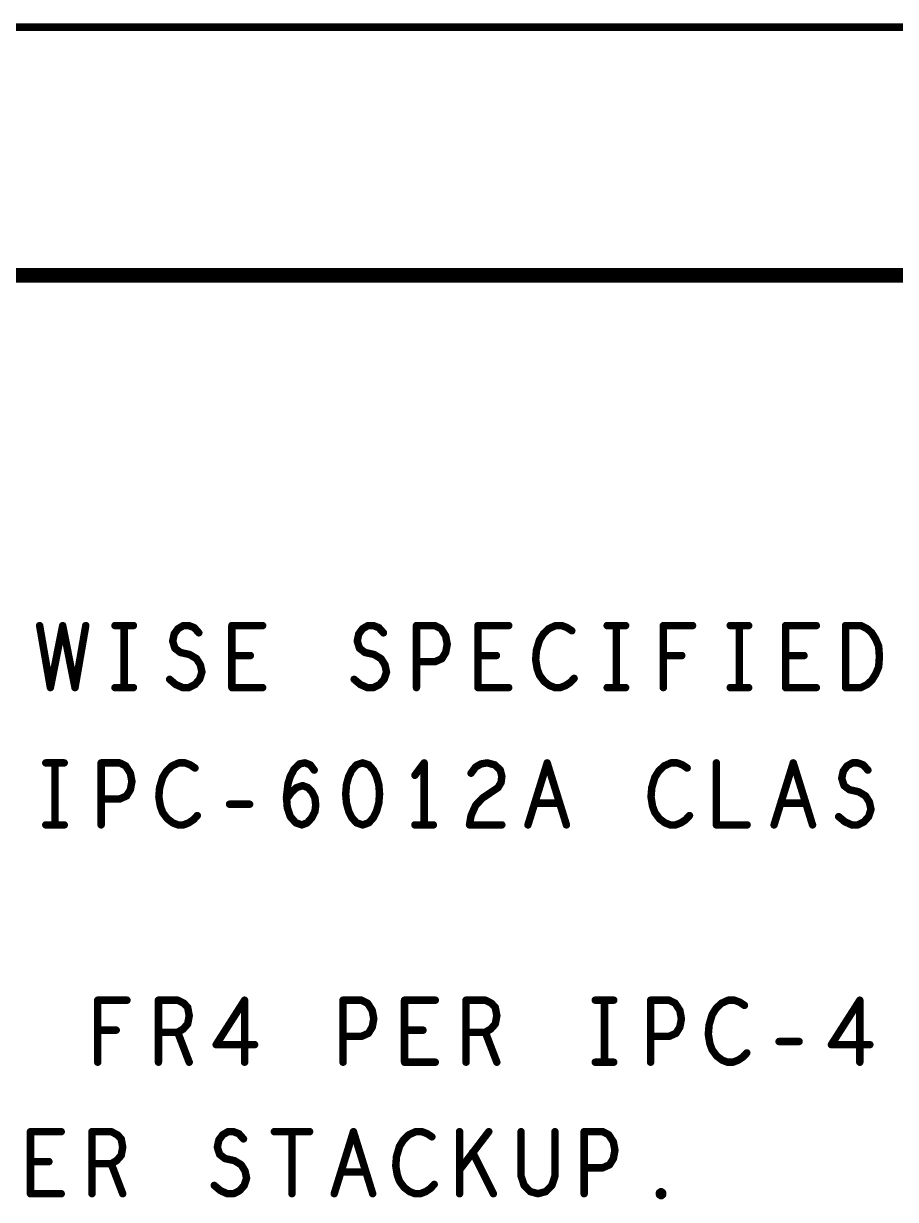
# Model space of a CAD drawing. Extents: x -14.2 to 19.9, y -5.2 to 16.9.
# Drawn here: x -9.821 to -8.064, y 14.49 to 16.86 of the extents above; entities that cross this region are included whole.
import ezdxf

# ---------------------------------------------------------------- set-up
doc = ezdxf.new("R2010")
doc.units = 0
doc.layers.get('0').update_dxf_attribs({"linetype": 'CONTINUOUS'})
doc.layers.add('FAB', color=2, linetype='CONTINUOUS')

# ---------------------------------------------------------------- blocks, each defined once
blk = doc.blocks.new('ROUND_105')
at = {"const_width": 0.0075}
blk.add_lwpolyline([(-0.00375, 0, 1), (0.00375, 0, 1)], format="xyb", close=True, dxfattribs=at)

msp = doc.modelspace()

# ---------------------------------------------------------------- linework, layer by layer
at = {"layer": 'FAB'}
for points, const_width in [([(-14.1499, 16.8528), (19.8501, 16.8528)], 0.015), ([(18.8501, 16.3528), (-13.1499, 16.3528)], 0.03), ([(-9.7886, 15.6468), (-9.7669, 15.5218)], 0.015), ([(-9.7669, 15.5218), (-9.7421, 15.6468)], 0.015), ([(-9.7421, 15.6468), (-9.7173, 15.5218)], 0.015), ([(-9.7173, 15.5218), (-9.6956, 15.6468)], 0.015), ([(-9.6367, 15.6468), (-9.5995, 15.6468)], 0.015), ([(-9.6181, 15.6468), (-9.6181, 15.5218)], 0.015), ([(-9.5173, 15.6301), (-9.5096, 15.6405)], 0.015), ([(-9.5096, 15.6405), (-9.4987, 15.6468)], 0.015), ([(-9.4987, 15.6468), (-9.4879, 15.6468)], 0.015), ([(-9.4879, 15.6468), (-9.477, 15.6426)], 0.015), ([(-9.477, 15.6426), (-9.4677, 15.6322)], 0.015), ([(-9.4011, 15.5218), (-9.4011, 15.6468)], 0.015), ([(-9.4011, 15.6468), (-9.3391, 15.6468)], 0.015), ([(-9.1453, 15.6301), (-9.1376, 15.6405)], 0.015), ([(-9.1376, 15.6405), (-9.1267, 15.6468)], 0.015), ([(-9.1267, 15.6468), (-9.1159, 15.6468)], 0.015), ([(-9.1159, 15.6468), (-9.105, 15.6426)], 0.015), ([(-9.105, 15.6426), (-9.0957, 15.6322)], 0.015), ([(-9.0291, 15.5218), (-9.0291, 15.6468)], 0.015), ([(-9.0291, 15.6468), (-8.9919, 15.6468)], 0.015), ([(-8.9919, 15.6468), (-8.9795, 15.6405)], 0.015), ([(-8.9795, 15.6405), (-8.9702, 15.626)], 0.015), ([(-8.9051, 15.5218), (-8.9051, 15.6468)], 0.015), ([(-8.9051, 15.6468), (-8.8431, 15.6468)], 0.015), ([(-8.7625, 15.6405), (-8.7733, 15.6301)], 0.015), ([(-8.7485, 15.6468), (-8.7625, 15.6405)], 0.015), ([(-8.7361, 15.6468), (-8.7485, 15.6468)], 0.015), ([(-8.7253, 15.6426), (-8.7361, 15.6468)], 0.015), ([(-8.716, 15.6364), (-8.7253, 15.6426)], 0.015), ([(-8.6447, 15.6468), (-8.6075, 15.6468)], 0.015), ([(-8.6261, 15.6468), (-8.6261, 15.5218)], 0.015), ([(-8.5315, 15.5218), (-8.5315, 15.6468)], 0.015), ([(-8.5315, 15.6468), (-8.4726, 15.6468)], 0.015), ([(-8.3967, 15.6468), (-8.3595, 15.6468)], 0.015), ([(-8.3781, 15.6468), (-8.3781, 15.5218)], 0.015), ([(-8.2851, 15.5218), (-8.2851, 15.6468)], 0.015), ([(-8.2851, 15.6468), (-8.2231, 15.6468)], 0.015), ([(-8.1642, 15.5218), (-8.1642, 15.6468)], 0.015), ([(-8.1642, 15.6468), (-8.1332, 15.6468)], 0.015), ([(-8.1332, 15.6468), (-8.1208, 15.6405)], 0.015), ([(-8.1208, 15.6405), (-8.1115, 15.6322)], 0.015), ([(-9.5204, 15.6155), (-9.5173, 15.6301)], 0.015), ([(-9.5158, 15.601), (-9.5204, 15.6155)], 0.015), ([(-9.1484, 15.6155), (-9.1453, 15.6301)], 0.015), ([(-9.1438, 15.601), (-9.1484, 15.6155)], 0.015), ([(-8.9702, 15.626), (-8.9671, 15.6093)], 0.015), ([(-8.7811, 15.6176), (-8.7873, 15.5968)], 0.015), ([(-8.7733, 15.6301), (-8.7811, 15.6176)], 0.015), ([(-8.1115, 15.6322), (-8.1037, 15.6197)], 0.015), ([(-8.1037, 15.6197), (-8.0975, 15.6051)], 0.015), ([(-9.5049, 15.5926), (-9.5158, 15.601)], 0.015), ([(-9.4863, 15.5885), (-9.5049, 15.5926)], 0.015), ([(-9.4724, 15.5801), (-9.4863, 15.5885)], 0.015), ([(-9.1329, 15.5926), (-9.1438, 15.601)], 0.015), ([(-9.1143, 15.5885), (-9.1329, 15.5926)], 0.015), ([(-9.1004, 15.5801), (-9.1143, 15.5885)], 0.015), ([(-8.9702, 15.5926), (-8.9779, 15.5801)], 0.015), ([(-8.9671, 15.6093), (-8.9702, 15.5926)], 0.015), ([(-8.7873, 15.5968), (-8.7888, 15.578)], 0.015), ([(-8.0975, 15.6051), (-8.096, 15.5843)], 0.015), ([(-9.4646, 15.5676), (-9.4724, 15.5801)], 0.015), ([(-9.4615, 15.5531), (-9.4646, 15.5676)], 0.015), ([(-9.3639, 15.5864), (-9.4011, 15.5864)], 0.015), ([(-9.0926, 15.5676), (-9.1004, 15.5801)], 0.015), ([(-9.0895, 15.5531), (-9.0926, 15.5676)], 0.015), ([(-8.9919, 15.5739), (-9.0291, 15.5739)], 0.015), ([(-8.9779, 15.5801), (-8.9919, 15.5739)], 0.015), ([(-8.8679, 15.5864), (-8.9051, 15.5864)], 0.015), ([(-8.7888, 15.578), (-8.7857, 15.5593)], 0.015), ([(-8.4943, 15.5864), (-8.5315, 15.5864)], 0.015), ([(-8.2479, 15.5864), (-8.2851, 15.5864)], 0.015), ([(-8.096, 15.5843), (-8.0975, 15.5635)], 0.015), ([(-9.4662, 15.5385), (-9.4615, 15.5531)], 0.015), ([(-9.0942, 15.5385), (-9.0895, 15.5531)], 0.015), ([(-8.7857, 15.5593), (-8.7811, 15.5468)], 0.015), ([(-8.7811, 15.5468), (-8.7718, 15.5343)], 0.015), ([(-8.7191, 15.5322), (-8.7113, 15.5405)], 0.015), ([(-8.1037, 15.5489), (-8.1115, 15.5364)], 0.015), ([(-8.0975, 15.5635), (-8.1037, 15.5489)], 0.015), ([(-9.6367, 15.5218), (-9.5995, 15.5218)], 0.015), ([(-9.5266, 15.5385), (-9.5142, 15.528)], 0.015), ([(-9.5142, 15.528), (-9.5003, 15.5218)], 0.015), ([(-9.5003, 15.5218), (-9.4879, 15.5218)], 0.015), ([(-9.4879, 15.5218), (-9.4755, 15.528)], 0.015), ([(-9.4755, 15.528), (-9.4662, 15.5385)], 0.015), ([(-9.3391, 15.5218), (-9.4011, 15.5218)], 0.015), ([(-9.1546, 15.5385), (-9.1422, 15.528)], 0.015), ([(-9.1422, 15.528), (-9.1283, 15.5218)], 0.015), ([(-9.1283, 15.5218), (-9.1159, 15.5218)], 0.015), ([(-9.1159, 15.5218), (-9.1035, 15.528)], 0.015), ([(-9.1035, 15.528), (-9.0942, 15.5385)], 0.015), ([(-8.8431, 15.5218), (-8.9051, 15.5218)], 0.015), ([(-8.7718, 15.5343), (-8.7609, 15.526)], 0.015), ([(-8.7609, 15.526), (-8.7501, 15.5218)], 0.015), ([(-8.7501, 15.5218), (-8.7392, 15.5218)], 0.015), ([(-8.7392, 15.5218), (-8.7284, 15.526)], 0.015), ([(-8.7284, 15.526), (-8.7191, 15.5322)], 0.015), ([(-8.6447, 15.5218), (-8.6075, 15.5218)], 0.015), ([(-8.3967, 15.5218), (-8.3595, 15.5218)], 0.015), ([(-8.2231, 15.5218), (-8.2851, 15.5218)], 0.015), ([(-8.1332, 15.5218), (-8.1642, 15.5218)], 0.015), ([(-8.1208, 15.528), (-8.1332, 15.5218)], 0.015), ([(-8.1115, 15.5364), (-8.1208, 15.528)], 0.015), ([(-9.7762, 15.3701), (-9.739, 15.3701)], 0.015), ([(-9.7576, 15.3701), (-9.7576, 15.2451)], 0.015), ([(-9.6646, 15.2451), (-9.6646, 15.3701)], 0.015), ([(-9.6646, 15.3701), (-9.6274, 15.3701)], 0.015), ([(-9.6274, 15.3701), (-9.615, 15.3639)], 0.015), ([(-9.615, 15.3639), (-9.6057, 15.3493)], 0.015), ([(-9.5328, 15.3535), (-9.5406, 15.341)], 0.015), ([(-9.522, 15.3639), (-9.5328, 15.3535)], 0.015), ([(-9.508, 15.3701), (-9.522, 15.3639)], 0.015), ([(-9.4956, 15.3701), (-9.508, 15.3701)], 0.015), ([(-9.4848, 15.366), (-9.4956, 15.3701)], 0.015), ([(-9.4755, 15.3597), (-9.4848, 15.366)], 0.015), ([(-9.2833, 15.343), (-9.2755, 15.3576)], 0.015), ([(-9.2755, 15.3576), (-9.2647, 15.368)], 0.015), ([(-9.2647, 15.368), (-9.2538, 15.3701)], 0.015), ([(-9.2538, 15.3701), (-9.243, 15.366)], 0.015), ([(-9.243, 15.366), (-9.2352, 15.3555)], 0.015), ([(-9.1593, 15.3555), (-9.1655, 15.343)], 0.015), ([(-9.15, 15.366), (-9.1593, 15.3555)], 0.015), ([(-9.1376, 15.3701), (-9.15, 15.366)], 0.015), ([(-9.1252, 15.366), (-9.1376, 15.3701)], 0.015), ([(-9.1159, 15.3555), (-9.1252, 15.366)], 0.015), ([(-9.1097, 15.343), (-9.1159, 15.3555)], 0.015), ([(-9.0136, 15.3701), (-9.0322, 15.3451)], 0.015), ([(-9.0136, 15.2451), (-9.0136, 15.3701)], 0.015), ([(-8.919, 15.3493), (-8.9097, 15.3618)], 0.015), ([(-8.9097, 15.3618), (-8.8989, 15.368)], 0.015), ([(-8.8989, 15.368), (-8.8865, 15.3701)], 0.015), ([(-8.8865, 15.3701), (-8.871, 15.366)], 0.015), ([(-8.871, 15.366), (-8.8601, 15.3555)], 0.015), ([(-8.8601, 15.3555), (-8.857, 15.343)], 0.015), ([(-8.8043, 15.2451), (-8.7656, 15.3701)], 0.015), ([(-8.7656, 15.3701), (-8.7268, 15.2451)], 0.015), ([(-8.5408, 15.3535), (-8.5486, 15.341)], 0.015), ([(-8.53, 15.3639), (-8.5408, 15.3535)], 0.015), ([(-8.516, 15.3701), (-8.53, 15.3639)], 0.015), ([(-8.5036, 15.3701), (-8.516, 15.3701)], 0.015), ([(-8.4928, 15.366), (-8.5036, 15.3701)], 0.015), ([(-8.4835, 15.3597), (-8.4928, 15.366)], 0.015), ([(-8.4246, 15.3701), (-8.4246, 15.2451)], 0.015), ([(-8.3083, 15.2451), (-8.2696, 15.3701)], 0.015), ([(-8.2696, 15.3701), (-8.2308, 15.2451)], 0.015), ([(-8.1719, 15.3389), (-8.1688, 15.3535)], 0.015), ([(-8.1688, 15.3535), (-8.1611, 15.3639)], 0.015), ([(-8.1611, 15.3639), (-8.1502, 15.3701)], 0.015), ([(-8.1502, 15.3701), (-8.1394, 15.3701)], 0.015), ([(-8.1394, 15.3701), (-8.1285, 15.366)], 0.015), ([(-8.1285, 15.366), (-8.1192, 15.3555)], 0.015), ([(-9.6057, 15.3493), (-9.6026, 15.3326)], 0.015), ([(-9.6026, 15.3326), (-9.6057, 15.316)], 0.015), ([(-9.5406, 15.341), (-9.5468, 15.3201)], 0.015), ([(-9.291, 15.3014), (-9.2879, 15.3285)], 0.015), ([(-9.2879, 15.3285), (-9.2833, 15.343)], 0.015), ([(-9.1655, 15.343), (-9.1701, 15.3264)], 0.015), ([(-9.105, 15.3264), (-9.1097, 15.343)], 0.015), ([(-8.8586, 15.3305), (-8.8648, 15.3201)], 0.015), ([(-8.857, 15.343), (-8.8586, 15.3305)], 0.015), ([(-8.5486, 15.341), (-8.5548, 15.3201)], 0.015), ([(-8.1673, 15.3243), (-8.1719, 15.3389)], 0.015), ([(-9.6134, 15.3035), (-9.6274, 15.2972)], 0.015), ([(-9.6057, 15.316), (-9.6134, 15.3035)], 0.015), ([(-9.5468, 15.3201), (-9.5483, 15.3014)], 0.015), ([(-9.291, 15.2972), (-9.2802, 15.3118)], 0.015), ([(-9.2802, 15.3118), (-9.2709, 15.3201)], 0.015), ([(-9.2709, 15.3201), (-9.2585, 15.3243)], 0.015), ([(-9.2585, 15.3243), (-9.2476, 15.3201)], 0.015), ([(-9.2476, 15.3201), (-9.2399, 15.3118)], 0.015), ([(-9.2399, 15.3118), (-9.2337, 15.2993)], 0.015), ([(-9.1701, 15.3264), (-9.1717, 15.3076)], 0.015), ([(-9.1717, 15.3076), (-9.1701, 15.2889)], 0.015), ([(-9.1035, 15.3076), (-9.105, 15.3264)], 0.015), ([(-9.105, 15.2889), (-9.1035, 15.3076)], 0.015), ([(-8.8648, 15.3201), (-8.8958, 15.2993)], 0.015), ([(-8.5548, 15.3201), (-8.5563, 15.3014)], 0.015), ([(-8.1564, 15.316), (-8.1673, 15.3243)], 0.015), ([(-8.1378, 15.3118), (-8.1564, 15.316)], 0.015), ([(-8.1239, 15.3035), (-8.1378, 15.3118)], 0.015), ([(-8.1161, 15.291), (-8.1239, 15.3035)], 0.015), ([(-9.6274, 15.2972), (-9.6646, 15.2972)], 0.015), ([(-9.5483, 15.3014), (-9.5452, 15.2826)], 0.015), ([(-9.5452, 15.2826), (-9.5406, 15.2701)], 0.015), ([(-9.4057, 15.2868), (-9.3654, 15.2868)], 0.015), ([(-9.2895, 15.2805), (-9.291, 15.3014)], 0.015), ([(-9.2833, 15.2618), (-9.2895, 15.2805)], 0.015), ([(-9.2337, 15.2993), (-9.2321, 15.2847)], 0.015), ([(-9.2321, 15.2847), (-9.2337, 15.2722)], 0.015), ([(-9.1701, 15.2889), (-9.1655, 15.2722)], 0.015), ([(-9.1097, 15.2722), (-9.105, 15.2889)], 0.015), ([(-8.9097, 15.2847), (-8.919, 15.2639)], 0.015), ([(-8.8958, 15.2993), (-8.9097, 15.2847)], 0.015), ([(-8.7408, 15.2889), (-8.7904, 15.2889)], 0.015), ([(-8.5563, 15.3014), (-8.5532, 15.2826)], 0.015), ([(-8.5532, 15.2826), (-8.5486, 15.2701)], 0.015), ([(-8.2448, 15.2889), (-8.2944, 15.2889)], 0.015), ([(-8.113, 15.2764), (-8.1161, 15.291)], 0.015), ([(-9.5406, 15.2701), (-9.5313, 15.2576)], 0.015), ([(-9.5313, 15.2576), (-9.5204, 15.2493)], 0.015), ([(-9.4786, 15.2555), (-9.4708, 15.2639)], 0.015), ([(-9.2724, 15.2493), (-9.2833, 15.2618)], 0.015), ([(-9.2399, 15.2597), (-9.2492, 15.2493)], 0.015), ([(-9.2337, 15.2722), (-9.2399, 15.2597)], 0.015), ([(-9.1655, 15.2722), (-9.1593, 15.2597)], 0.015), ([(-9.1593, 15.2597), (-9.15, 15.2493)], 0.015), ([(-9.1252, 15.2493), (-9.1159, 15.2597)], 0.015), ([(-9.1159, 15.2597), (-9.1097, 15.2722)], 0.015), ([(-8.919, 15.2639), (-8.9221, 15.2451)], 0.015), ([(-8.5486, 15.2701), (-8.5393, 15.2576)], 0.015), ([(-8.5393, 15.2576), (-8.5284, 15.2493)], 0.015), ([(-8.4866, 15.2555), (-8.4788, 15.2639)], 0.015), ([(-8.1781, 15.2618), (-8.1657, 15.2514)], 0.015), ([(-8.127, 15.2514), (-8.1177, 15.2618)], 0.015), ([(-8.1177, 15.2618), (-8.113, 15.2764)], 0.015), ([(-9.7762, 15.2451), (-9.739, 15.2451)], 0.015), ([(-9.5204, 15.2493), (-9.5096, 15.2451)], 0.015), ([(-9.5096, 15.2451), (-9.4987, 15.2451)], 0.015), ([(-9.4987, 15.2451), (-9.4879, 15.2493)], 0.015), ([(-9.4879, 15.2493), (-9.4786, 15.2555)], 0.015), ([(-9.26, 15.2451), (-9.2724, 15.2493)], 0.015), ([(-9.2492, 15.2493), (-9.26, 15.2451)], 0.015), ([(-9.15, 15.2493), (-9.1376, 15.2451)], 0.015), ([(-9.1376, 15.2451), (-9.1252, 15.2493)], 0.015), ([(-9.0322, 15.2451), (-8.995, 15.2451)], 0.015), ([(-8.9221, 15.2451), (-8.857, 15.2451)], 0.015), ([(-8.5284, 15.2493), (-8.5176, 15.2451)], 0.015), ([(-8.5176, 15.2451), (-8.5067, 15.2451)], 0.015), ([(-8.5067, 15.2451), (-8.4959, 15.2493)], 0.015), ([(-8.4959, 15.2493), (-8.4866, 15.2555)], 0.015), ([(-8.4246, 15.2451), (-8.3626, 15.2451)], 0.015), ([(-8.1657, 15.2514), (-8.1518, 15.2451)], 0.015), ([(-8.1518, 15.2451), (-8.1394, 15.2451)], 0.015), ([(-8.1394, 15.2451), (-8.127, 15.2514)], 0.015), ([(-9.6715, 14.7668), (-9.6715, 14.8918)], 0.015), ([(-9.6715, 14.8918), (-9.6126, 14.8918)], 0.015), ([(-9.5491, 14.7668), (-9.5491, 14.8918)], 0.015), ([(-9.5491, 14.8918), (-9.5103, 14.8918)], 0.015), ([(-9.5103, 14.8918), (-9.4979, 14.8855)], 0.015), ([(-9.4979, 14.8855), (-9.4902, 14.8772)], 0.015), ([(-9.4902, 14.8772), (-9.4871, 14.8605)], 0.015), ([(-9.3755, 14.8918), (-9.4328, 14.8022)], 0.015), ([(-9.3755, 14.7668), (-9.3755, 14.8918)], 0.015), ([(-9.1771, 14.7668), (-9.1771, 14.8918)], 0.015), ([(-9.1771, 14.8918), (-9.1399, 14.8918)], 0.015), ([(-9.1399, 14.8918), (-9.1275, 14.8855)], 0.015), ([(-9.1275, 14.8855), (-9.1182, 14.871)], 0.015), ([(-9.0531, 14.7668), (-9.0531, 14.8918)], 0.015), ([(-9.0531, 14.8918), (-8.9911, 14.8918)], 0.015), ([(-8.9291, 14.7668), (-8.9291, 14.8918)], 0.015), ([(-8.9291, 14.8918), (-8.8903, 14.8918)], 0.015), ([(-8.8903, 14.8918), (-8.8779, 14.8855)], 0.015), ([(-8.8779, 14.8855), (-8.8702, 14.8772)], 0.015), ([(-8.8702, 14.8772), (-8.8671, 14.8605)], 0.015), ([(-8.6687, 14.8918), (-8.6315, 14.8918)], 0.015), ([(-8.6501, 14.8918), (-8.6501, 14.7668)], 0.015), ([(-8.5571, 14.7668), (-8.5571, 14.8918)], 0.015), ([(-8.5571, 14.8918), (-8.5199, 14.8918)], 0.015), ([(-8.5199, 14.8918), (-8.5075, 14.8855)], 0.015), ([(-8.5075, 14.8855), (-8.4982, 14.871)], 0.015), ([(-8.4145, 14.8855), (-8.4253, 14.8751)], 0.015), ([(-8.4005, 14.8918), (-8.4145, 14.8855)], 0.015), ([(-8.3881, 14.8918), (-8.4005, 14.8918)], 0.015), ([(-8.3773, 14.8876), (-8.3881, 14.8918)], 0.015), ([(-8.368, 14.8814), (-8.3773, 14.8876)], 0.015), ([(-8.1355, 14.8918), (-8.1928, 14.8022)], 0.015), ([(-8.1355, 14.7668), (-8.1355, 14.8918)], 0.015), ([(-9.4871, 14.8605), (-9.4902, 14.8439)], 0.015), ([(-9.1182, 14.871), (-9.1151, 14.8543)], 0.015), ([(-9.1151, 14.8543), (-9.1182, 14.8376)], 0.015), ([(-8.8671, 14.8605), (-8.8702, 14.8439)], 0.015), ([(-8.4982, 14.871), (-8.4951, 14.8543)], 0.015), ([(-8.4951, 14.8543), (-8.4982, 14.8376)], 0.015), ([(-8.4331, 14.8626), (-8.4393, 14.8418)], 0.015), ([(-8.4253, 14.8751), (-8.4331, 14.8626)], 0.015), ([(-9.6343, 14.8314), (-9.6715, 14.8314)], 0.015), ([(-9.4995, 14.8335), (-9.5103, 14.8272)], 0.015), ([(-9.4902, 14.8439), (-9.4995, 14.8335)], 0.015), ([(-9.1182, 14.8376), (-9.1259, 14.8251)], 0.015), ([(-9.0159, 14.8314), (-9.0531, 14.8314)], 0.015), ([(-8.8795, 14.8335), (-8.8903, 14.8272)], 0.015), ([(-8.8702, 14.8439), (-8.8795, 14.8335)], 0.015), ([(-8.4982, 14.8376), (-8.5059, 14.8251)], 0.015), ([(-8.4393, 14.8418), (-8.4408, 14.823)], 0.015), ([(-9.5103, 14.8272), (-9.5491, 14.8272)], 0.015), ([(-9.5103, 14.8272), (-9.4871, 14.7668)], 0.015), ([(-9.1399, 14.8189), (-9.1771, 14.8189)], 0.015), ([(-9.1259, 14.8251), (-9.1399, 14.8189)], 0.015), ([(-8.8903, 14.8272), (-8.9291, 14.8272)], 0.015), ([(-8.8903, 14.8272), (-8.8671, 14.7668)], 0.015), ([(-8.5199, 14.8189), (-8.5571, 14.8189)], 0.015), ([(-8.5059, 14.8251), (-8.5199, 14.8189)], 0.015), ([(-8.4408, 14.823), (-8.4377, 14.8043)], 0.015), ([(-8.2982, 14.8085), (-8.2579, 14.8085)], 0.015), ([(-9.4328, 14.8022), (-9.3553, 14.8022)], 0.015), ([(-8.4377, 14.8043), (-8.4331, 14.7918)], 0.015), ([(-8.4331, 14.7918), (-8.4238, 14.7793)], 0.015), ([(-8.3711, 14.7772), (-8.3633, 14.7855)], 0.015), ([(-8.1928, 14.8022), (-8.1153, 14.8022)], 0.015), ([(-8.9911, 14.7668), (-9.0531, 14.7668)], 0.015), ([(-8.6687, 14.7668), (-8.6315, 14.7668)], 0.015), ([(-8.4238, 14.7793), (-8.4129, 14.771)], 0.015), ([(-8.4129, 14.771), (-8.4021, 14.7668)], 0.015), ([(-8.4021, 14.7668), (-8.3912, 14.7668)], 0.015), ([(-8.3912, 14.7668), (-8.3804, 14.771)], 0.015), ([(-8.3804, 14.771), (-8.3711, 14.7772)], 0.015), ([(-9.8071, 14.5018), (-9.8071, 14.6268)], 0.015), ([(-9.8071, 14.6268), (-9.7451, 14.6268)], 0.015), ([(-9.6831, 14.5018), (-9.6831, 14.6268)], 0.015), ([(-9.6831, 14.6268), (-9.6443, 14.6268)], 0.015), ([(-9.6443, 14.6268), (-9.6319, 14.6205)], 0.015), ([(-9.6319, 14.6205), (-9.6242, 14.6122)], 0.015), ([(-9.4273, 14.6101), (-9.4196, 14.6205)], 0.015), ([(-9.4196, 14.6205), (-9.4087, 14.6268)], 0.015), ([(-9.4087, 14.6268), (-9.3979, 14.6268)], 0.015), ([(-9.3979, 14.6268), (-9.387, 14.6226)], 0.015), ([(-9.387, 14.6226), (-9.3777, 14.6122)], 0.015), ([(-9.3157, 14.6268), (-9.2444, 14.6268)], 0.015), ([(-9.2801, 14.6268), (-9.2801, 14.5018)], 0.015), ([(-9.1948, 14.5018), (-9.1561, 14.6268)], 0.015), ([(-9.1561, 14.6268), (-9.1173, 14.5018)], 0.015), ([(-9.0445, 14.6205), (-9.0553, 14.6101)], 0.015), ([(-9.0305, 14.6268), (-9.0445, 14.6205)], 0.015), ([(-9.0181, 14.6268), (-9.0305, 14.6268)], 0.015), ([(-9.0073, 14.6226), (-9.0181, 14.6268)], 0.015), ([(-8.998, 14.6164), (-9.0073, 14.6226)], 0.015), ([(-8.9422, 14.5018), (-8.9422, 14.6268)], 0.015), ([(-8.8833, 14.6268), (-8.9422, 14.5497)], 0.015), ([(-8.8182, 14.6268), (-8.8182, 14.5372)], 0.015), ([(-8.75, 14.5372), (-8.75, 14.6268)], 0.015), ([(-8.6911, 14.5018), (-8.6911, 14.6268)], 0.015), ([(-8.6911, 14.6268), (-8.6539, 14.6268)], 0.015), ([(-8.6539, 14.6268), (-8.6415, 14.6205)], 0.015), ([(-8.6415, 14.6205), (-8.6322, 14.606)], 0.015), ([(-9.6242, 14.6122), (-9.6211, 14.5955)], 0.015), ([(-9.6211, 14.5955), (-9.6242, 14.5789)], 0.015), ([(-9.4304, 14.5955), (-9.4273, 14.6101)], 0.015), ([(-9.4258, 14.581), (-9.4304, 14.5955)], 0.015), ([(-9.0631, 14.5976), (-9.0693, 14.5768)], 0.015), ([(-9.0553, 14.6101), (-9.0631, 14.5976)], 0.015), ([(-8.6322, 14.606), (-8.6291, 14.5893)], 0.015), ([(-9.6242, 14.5789), (-9.6335, 14.5685)], 0.015), ([(-9.4149, 14.5726), (-9.4258, 14.581)], 0.015), ([(-9.3963, 14.5685), (-9.4149, 14.5726)], 0.015), ([(-9.0693, 14.5768), (-9.0708, 14.558)], 0.015), ([(-8.874, 14.5018), (-8.9158, 14.5851)], 0.015), ([(-8.6322, 14.5726), (-8.6399, 14.5601)], 0.015), ([(-8.6291, 14.5893), (-8.6322, 14.5726)], 0.015), ([(-9.7699, 14.5664), (-9.8071, 14.5664)], 0.015), ([(-9.6443, 14.5622), (-9.6831, 14.5622)], 0.015), ([(-9.6335, 14.5685), (-9.6443, 14.5622)], 0.015), ([(-9.6443, 14.5622), (-9.6211, 14.5018)], 0.015), ([(-9.3824, 14.5601), (-9.3963, 14.5685)], 0.015), ([(-9.3746, 14.5476), (-9.3824, 14.5601)], 0.015), ([(-9.3715, 14.5331), (-9.3746, 14.5476)], 0.015), ([(-9.1313, 14.5455), (-9.1809, 14.5455)], 0.015), ([(-9.0708, 14.558), (-9.0677, 14.5393)], 0.015), ([(-8.6539, 14.5539), (-8.6911, 14.5539)], 0.015), ([(-8.6399, 14.5601), (-8.6539, 14.5539)], 0.015), ([(-9.3762, 14.5185), (-9.3715, 14.5331)], 0.015), ([(-9.0677, 14.5393), (-9.0631, 14.5268)], 0.015), ([(-9.0631, 14.5268), (-9.0538, 14.5143)], 0.015), ([(-8.8182, 14.5372), (-8.812, 14.5185)], 0.015), ([(-8.7562, 14.5185), (-8.75, 14.5372)], 0.015), ([(-9.7451, 14.5018), (-9.8071, 14.5018)], 0.015), ([(-9.4366, 14.5185), (-9.4242, 14.508)], 0.015), ([(-9.4242, 14.508), (-9.4103, 14.5018)], 0.015), ([(-9.4103, 14.5018), (-9.3979, 14.5018)], 0.015), ([(-9.3979, 14.5018), (-9.3855, 14.508)], 0.015), ([(-9.3855, 14.508), (-9.3762, 14.5185)], 0.015), ([(-9.0538, 14.5143), (-9.0429, 14.506)], 0.015), ([(-9.0429, 14.506), (-9.0321, 14.5018)], 0.015), ([(-9.0321, 14.5018), (-9.0212, 14.5018)], 0.015), ([(-9.0212, 14.5018), (-9.0104, 14.506)], 0.015), ([(-9.0104, 14.506), (-9.0011, 14.5122)], 0.015), ([(-9.0011, 14.5122), (-8.9933, 14.5205)], 0.015), ([(-8.812, 14.5185), (-8.7996, 14.506)], 0.015), ([(-8.7996, 14.506), (-8.7841, 14.5018)], 0.015), ([(-8.7841, 14.5018), (-8.7686, 14.506)], 0.015), ([(-8.7686, 14.506), (-8.7562, 14.5185)], 0.015), ([(-8.5392, 14.5039), (-8.5361, 14.506)], 0.015), ([(-8.5392, 14.4997), (-8.5392, 14.5039)], 0.015), ([(-8.5361, 14.4976), (-8.5392, 14.4997)], 0.015), ([(-8.5361, 14.506), (-8.533, 14.5039)], 0.015), ([(-8.533, 14.4997), (-8.5361, 14.4976)], 0.015), ([(-8.533, 14.5039), (-8.533, 14.4997)], 0.015)]:
    msp.add_lwpolyline(points, dxfattribs=dict(at, const_width=const_width))

# ---------------------------------------------------------------- block references
for p in [(-9.7886, 15.6468), (-9.7421, 15.6468), (-9.7421, 15.6468), (-9.6956, 15.6468), (-9.6367, 15.6468), (-9.6181, 15.6468), (-9.5995, 15.6468), (-9.5096, 15.6405), (-9.5096, 15.6405), (-9.4987, 15.6468), (-9.4987, 15.6468), (-9.4879, 15.6468), (-9.4879, 15.6468), (-9.477, 15.6426), (-9.477, 15.6426), (-9.4011, 15.6468), (-9.4011, 15.6468), (-9.3391, 15.6468), (-9.1376, 15.6405), (-9.1376, 15.6405), (-9.1267, 15.6468), (-9.1267, 15.6468), (-9.1159, 15.6468), (-9.1159, 15.6468), (-9.105, 15.6426), (-9.105, 15.6426), (-9.0291, 15.6468), (-9.0291, 15.6468), (-8.9919, 15.6468), (-8.9919, 15.6468), (-8.9795, 15.6405), (-8.9795, 15.6405), (-8.9051, 15.6468), (-8.9051, 15.6468), (-8.8431, 15.6468), (-8.7625, 15.6405), (-8.7625, 15.6405), (-8.7485, 15.6468), (-8.7485, 15.6468), (-8.7361, 15.6468), (-8.7361, 15.6468), (-8.7253, 15.6426), (-8.7253, 15.6426), (-8.716, 15.6364), (-8.6447, 15.6468), (-8.6261, 15.6468), (-8.6075, 15.6468), (-8.5315, 15.6468), (-8.5315, 15.6468), (-8.4726, 15.6468), (-8.3967, 15.6468), (-8.3781, 15.6468), (-8.3595, 15.6468), (-8.2851, 15.6468), (-8.2851, 15.6468), (-8.2231, 15.6468), (-8.1642, 15.6468), (-8.1642, 15.6468), (-8.1332, 15.6468), (-8.1332, 15.6468), (-8.1208, 15.6405), (-8.1208, 15.6405), (-9.5204, 15.6155), (-9.5204, 15.6155), (-9.5173, 15.6301), (-9.5173, 15.6301), (-9.4677, 15.6322), (-9.1484, 15.6155), (-9.1484, 15.6155), (-9.1453, 15.6301), (-9.1453, 15.6301), (-9.0957, 15.6322), (-8.9702, 15.626), (-8.9702, 15.626), (-8.7811, 15.6176), (-8.7811, 15.6176), (-8.7733, 15.6301), (-8.7733, 15.6301), (-8.1115, 15.6322), (-8.1115, 15.6322), (-8.1037, 15.6197), (-8.1037, 15.6197), (-9.5158, 15.601), (-9.5158, 15.601), (-9.5049, 15.5926), (-9.5049, 15.5926), (-9.4863, 15.5885), (-9.4863, 15.5885), (-9.1438, 15.601), (-9.1438, 15.601), (-9.1329, 15.5926), (-9.1329, 15.5926), (-9.1143, 15.5885), (-9.1143, 15.5885), (-8.9702, 15.5926), (-8.9702, 15.5926), (-8.9671, 15.6093), (-8.9671, 15.6093), (-8.7873, 15.5968), (-8.7873, 15.5968), (-8.0975, 15.6051), (-8.0975, 15.6051), (-9.4724, 15.5801), (-9.4724, 15.5801), (-9.4646, 15.5676), (-9.4646, 15.5676), (-9.4011, 15.5864), (-9.3639, 15.5864), (-9.1004, 15.5801), (-9.1004, 15.5801), (-9.0926, 15.5676), (-9.0926, 15.5676), (-9.0291, 15.5739), (-8.9919, 15.5739), (-8.9919, 15.5739), (-8.9779, 15.5801), (-8.9779, 15.5801), (-8.9051, 15.5864), (-8.8679, 15.5864), (-8.7888, 15.578), (-8.7888, 15.578), (-8.5315, 15.5864), (-8.4943, 15.5864), (-8.2851, 15.5864), (-8.2479, 15.5864), (-8.096, 15.5843), (-8.096, 15.5843), (-9.4615, 15.5531), (-9.4615, 15.5531), (-9.0895, 15.5531), (-9.0895, 15.5531), (-8.7857, 15.5593), (-8.7857, 15.5593), (-8.7811, 15.5468), (-8.7811, 15.5468), (-8.7113, 15.5405), (-8.1037, 15.5489), (-8.1037, 15.5489), (-8.0975, 15.5635), (-8.0975, 15.5635), (-9.7669, 15.5218), (-9.7669, 15.5218), (-9.7173, 15.5218), (-9.7173, 15.5218), (-9.6367, 15.5218), (-9.6181, 15.5218), (-9.5995, 15.5218), (-9.5266, 15.5385), (-9.5142, 15.528), (-9.5142, 15.528), (-9.5003, 15.5218), (-9.5003, 15.5218), (-9.4879, 15.5218), (-9.4879, 15.5218), (-9.4755, 15.528), (-9.4755, 15.528), (-9.4662, 15.5385), (-9.4662, 15.5385), (-9.4011, 15.5218), (-9.4011, 15.5218), (-9.3391, 15.5218), (-9.1546, 15.5385), (-9.1422, 15.528), (-9.1422, 15.528), (-9.1283, 15.5218), (-9.1283, 15.5218), (-9.1159, 15.5218), (-9.1159, 15.5218), (-9.1035, 15.528), (-9.1035, 15.528), (-9.0942, 15.5385), (-9.0942, 15.5385), (-9.0291, 15.5218), (-8.9051, 15.5218), (-8.9051, 15.5218), (-8.8431, 15.5218), (-8.7718, 15.5343), (-8.7718, 15.5343), (-8.7609, 15.526), (-8.7609, 15.526), (-8.7501, 15.5218), (-8.7501, 15.5218), (-8.7392, 15.5218), (-8.7392, 15.5218), (-8.7284, 15.526), (-8.7284, 15.526), (-8.7191, 15.5322), (-8.7191, 15.5322), (-8.6447, 15.5218), (-8.6261, 15.5218), (-8.6075, 15.5218), (-8.5315, 15.5218), (-8.3967, 15.5218), (-8.3781, 15.5218), (-8.3595, 15.5218), (-8.2851, 15.5218), (-8.2851, 15.5218), (-8.2231, 15.5218), (-8.1642, 15.5218), (-8.1642, 15.5218), (-8.1332, 15.5218), (-8.1332, 15.5218), (-8.1208, 15.528), (-8.1208, 15.528), (-8.1115, 15.5364), (-8.1115, 15.5364), (-9.7762, 15.3701), (-9.7576, 15.3701), (-9.739, 15.3701), (-9.6646, 15.3701), (-9.6646, 15.3701), (-9.6274, 15.3701), (-9.6274, 15.3701), (-9.615, 15.3639), (-9.615, 15.3639), (-9.5328, 15.3535), (-9.5328, 15.3535), (-9.522, 15.3639), (-9.522, 15.3639), (-9.508, 15.3701), (-9.508, 15.3701), (-9.4956, 15.3701), (-9.4956, 15.3701), (-9.4848, 15.366), (-9.4848, 15.366), (-9.4755, 15.3597), (-9.2755, 15.3576), (-9.2755, 15.3576), (-9.2647, 15.368), (-9.2647, 15.368), (-9.2538, 15.3701), (-9.2538, 15.3701), (-9.243, 15.366), (-9.243, 15.366), (-9.2352, 15.3555), (-9.1593, 15.3555), (-9.1593, 15.3555), (-9.15, 15.366), (-9.15, 15.366), (-9.1376, 15.3701), (-9.1376, 15.3701), (-9.1252, 15.366), (-9.1252, 15.366), (-9.1159, 15.3555), (-9.1159, 15.3555), (-9.0136, 15.3701), (-9.0136, 15.3701), (-8.9097, 15.3618), (-8.9097, 15.3618), (-8.8989, 15.368), (-8.8989, 15.368), (-8.8865, 15.3701), (-8.8865, 15.3701), (-8.871, 15.366), (-8.871, 15.366), (-8.8601, 15.3555), (-8.8601, 15.3555), (-8.7656, 15.3701), (-8.7656, 15.3701), (-8.5408, 15.3535), (-8.5408, 15.3535), (-8.53, 15.3639), (-8.53, 15.3639), (-8.516, 15.3701), (-8.516, 15.3701), (-8.5036, 15.3701), (-8.5036, 15.3701), (-8.4928, 15.366), (-8.4928, 15.366), (-8.4835, 15.3597), (-8.4246, 15.3701), (-8.2696, 15.3701), (-8.2696, 15.3701), (-8.1688, 15.3535), (-8.1688, 15.3535), (-8.1611, 15.3639), (-8.1611, 15.3639), (-8.1502, 15.3701), (-8.1502, 15.3701), (-8.1394, 15.3701), (-8.1394, 15.3701), (-8.1285, 15.366), (-8.1285, 15.366), (-8.1192, 15.3555), (-9.6057, 15.3493), (-9.6057, 15.3493), (-9.6026, 15.3326), (-9.6026, 15.3326), (-9.5406, 15.341), (-9.5406, 15.341), (-9.2879, 15.3285), (-9.2879, 15.3285), (-9.2833, 15.343), (-9.2833, 15.343), (-9.1655, 15.343), (-9.1655, 15.343), (-9.1097, 15.343), (-9.1097, 15.343), (-9.0322, 15.3451), (-8.919, 15.3493), (-8.8586, 15.3305), (-8.8586, 15.3305), (-8.857, 15.343), (-8.857, 15.343), (-8.5486, 15.341), (-8.5486, 15.341), (-8.1719, 15.3389), (-8.1719, 15.3389), (-9.6134, 15.3035), (-9.6134, 15.3035), (-9.6057, 15.316), (-9.6057, 15.316), (-9.5468, 15.3201), (-9.5468, 15.3201), (-9.2802, 15.3118), (-9.2802, 15.3118), (-9.2709, 15.3201), (-9.2709, 15.3201), (-9.2585, 15.3243), (-9.2585, 15.3243), (-9.2476, 15.3201), (-9.2476, 15.3201), (-9.2399, 15.3118), (-9.2399, 15.3118), (-9.1717, 15.3076), (-9.1717, 15.3076), (-9.1701, 15.3264), (-9.1701, 15.3264), (-9.105, 15.3264), (-9.105, 15.3264), (-9.1035, 15.3076), (-9.1035, 15.3076), (-8.8648, 15.3201), (-8.8648, 15.3201), (-8.5548, 15.3201), (-8.5548, 15.3201), (-8.1673, 15.3243), (-8.1673, 15.3243), (-8.1564, 15.316), (-8.1564, 15.316), (-8.1378, 15.3118), (-8.1378, 15.3118), (-8.1239, 15.3035), (-8.1239, 15.3035), (-9.6646, 15.2972), (-9.6274, 15.2972), (-9.6274, 15.2972), (-9.5483, 15.3014), (-9.5483, 15.3014), (-9.5452, 15.2826), (-9.5452, 15.2826), (-9.4057, 15.2868), (-9.3654, 15.2868), (-9.291, 15.3014), (-9.291, 15.3014), (-9.291, 15.2972), (-9.2895, 15.2805), (-9.2895, 15.2805), (-9.2337, 15.2993), (-9.2337, 15.2993), (-9.2321, 15.2847), (-9.2321, 15.2847), (-9.1701, 15.2889), (-9.1701, 15.2889), (-9.105, 15.2889), (-9.105, 15.2889), (-8.9097, 15.2847), (-8.9097, 15.2847), (-8.8958, 15.2993), (-8.8958, 15.2993), (-8.7904, 15.2889), (-8.7408, 15.2889), (-8.5563, 15.3014), (-8.5563, 15.3014), (-8.5532, 15.2826), (-8.5532, 15.2826), (-8.2944, 15.2889), (-8.2448, 15.2889), (-8.1161, 15.291), (-8.1161, 15.291), (-9.5406, 15.2701), (-9.5406, 15.2701), (-9.5313, 15.2576), (-9.5313, 15.2576), (-9.4708, 15.2639), (-9.2833, 15.2618), (-9.2833, 15.2618), (-9.2399, 15.2597), (-9.2399, 15.2597), (-9.2337, 15.2722), (-9.2337, 15.2722), (-9.1655, 15.2722), (-9.1655, 15.2722), (-9.1593, 15.2597), (-9.1593, 15.2597), (-9.1159, 15.2597), (-9.1159, 15.2597), (-9.1097, 15.2722), (-9.1097, 15.2722), (-8.919, 15.2639), (-8.919, 15.2639), (-8.5486, 15.2701), (-8.5486, 15.2701), (-8.5393, 15.2576), (-8.5393, 15.2576), (-8.4788, 15.2639), (-8.1781, 15.2618), (-8.1177, 15.2618), (-8.1177, 15.2618), (-8.113, 15.2764), (-8.113, 15.2764), (-9.7762, 15.2451), (-9.7576, 15.2451), (-9.739, 15.2451), (-9.6646, 15.2451), (-9.5204, 15.2493), (-9.5204, 15.2493), (-9.5096, 15.2451), (-9.5096, 15.2451), (-9.4987, 15.2451), (-9.4987, 15.2451), (-9.4879, 15.2493), (-9.4879, 15.2493), (-9.4786, 15.2555), (-9.4786, 15.2555), (-9.2724, 15.2493), (-9.2724, 15.2493), (-9.26, 15.2451), (-9.26, 15.2451), (-9.2492, 15.2493), (-9.2492, 15.2493), (-9.15, 15.2493), (-9.15, 15.2493), (-9.1376, 15.2451), (-9.1376, 15.2451), (-9.1252, 15.2493), (-9.1252, 15.2493), (-9.0322, 15.2451), (-9.0136, 15.2451), (-8.995, 15.2451), (-8.9221, 15.2451), (-8.9221, 15.2451), (-8.857, 15.2451), (-8.8043, 15.2451), (-8.7268, 15.2451), (-8.5284, 15.2493), (-8.5284, 15.2493), (-8.5176, 15.2451), (-8.5176, 15.2451), (-8.5067, 15.2451), (-8.5067, 15.2451), (-8.4959, 15.2493), (-8.4959, 15.2493), (-8.4866, 15.2555), (-8.4866, 15.2555), (-8.4246, 15.2451), (-8.4246, 15.2451), (-8.3626, 15.2451), (-8.3083, 15.2451), (-8.2308, 15.2451), (-8.1657, 15.2514), (-8.1657, 15.2514), (-8.1518, 15.2451), (-8.1518, 15.2451), (-8.1394, 15.2451), (-8.1394, 15.2451), (-8.127, 15.2514), (-8.127, 15.2514), (-9.6715, 14.8918), (-9.6715, 14.8918), (-9.6126, 14.8918), (-9.5491, 14.8918), (-9.5491, 14.8918), (-9.5103, 14.8918), (-9.5103, 14.8918), (-9.4979, 14.8855), (-9.4979, 14.8855), (-9.4902, 14.8772), (-9.4902, 14.8772), (-9.3755, 14.8918), (-9.3755, 14.8918), (-9.1771, 14.8918), (-9.1771, 14.8918), (-9.1399, 14.8918), (-9.1399, 14.8918), (-9.1275, 14.8855), (-9.1275, 14.8855), (-9.0531, 14.8918), (-9.0531, 14.8918), (-8.9911, 14.8918), (-8.9291, 14.8918), (-8.9291, 14.8918), (-8.8903, 14.8918), (-8.8903, 14.8918), (-8.8779, 14.8855), (-8.8779, 14.8855), (-8.8702, 14.8772), (-8.8702, 14.8772), (-8.6687, 14.8918), (-8.6501, 14.8918), (-8.6315, 14.8918), (-8.5571, 14.8918), (-8.5571, 14.8918), (-8.5199, 14.8918), (-8.5199, 14.8918), (-8.5075, 14.8855), (-8.5075, 14.8855), (-8.4145, 14.8855), (-8.4145, 14.8855), (-8.4005, 14.8918), (-8.4005, 14.8918), (-8.3881, 14.8918), (-8.3881, 14.8918), (-8.3773, 14.8876), (-8.3773, 14.8876), (-8.368, 14.8814), (-8.1355, 14.8918), (-8.1355, 14.8918), (-9.4871, 14.8605), (-9.4871, 14.8605), (-9.1182, 14.871), (-9.1182, 14.871), (-9.1151, 14.8543), (-9.1151, 14.8543), (-8.8671, 14.8605), (-8.8671, 14.8605), (-8.4982, 14.871), (-8.4982, 14.871), (-8.4951, 14.8543), (-8.4951, 14.8543), (-8.4331, 14.8626), (-8.4331, 14.8626), (-8.4253, 14.8751), (-8.4253, 14.8751), (-9.6715, 14.8314), (-9.6343, 14.8314), (-9.4995, 14.8335), (-9.4995, 14.8335), (-9.4902, 14.8439), (-9.4902, 14.8439), (-9.1182, 14.8376), (-9.1182, 14.8376), (-9.0531, 14.8314), (-9.0159, 14.8314), (-8.8795, 14.8335), (-8.8795, 14.8335), (-8.8702, 14.8439), (-8.8702, 14.8439), (-8.4982, 14.8376), (-8.4982, 14.8376), (-8.4393, 14.8418), (-8.4393, 14.8418), (-9.5491, 14.8272), (-9.5103, 14.8272), (-9.5103, 14.8272), (-9.5103, 14.8272), (-9.1771, 14.8189), (-9.1399, 14.8189), (-9.1399, 14.8189), (-9.1259, 14.8251), (-9.1259, 14.8251), (-8.9291, 14.8272), (-8.8903, 14.8272), (-8.8903, 14.8272), (-8.8903, 14.8272), (-8.5571, 14.8189), (-8.5199, 14.8189), (-8.5199, 14.8189), (-8.5059, 14.8251), (-8.5059, 14.8251), (-8.4408, 14.823), (-8.4408, 14.823), (-8.2982, 14.8085), (-8.2579, 14.8085), (-9.4328, 14.8022), (-9.4328, 14.8022), (-9.3553, 14.8022), (-8.4377, 14.8043), (-8.4377, 14.8043), (-8.4331, 14.7918), (-8.4331, 14.7918), (-8.3633, 14.7855), (-8.1928, 14.8022), (-8.1928, 14.8022), (-8.1153, 14.8022), (-9.6715, 14.7668), (-9.5491, 14.7668), (-9.4871, 14.7668), (-9.3755, 14.7668), (-9.1771, 14.7668), (-9.0531, 14.7668), (-9.0531, 14.7668), (-8.9911, 14.7668), (-8.9291, 14.7668), (-8.8671, 14.7668), (-8.6687, 14.7668), (-8.6501, 14.7668), (-8.6315, 14.7668), (-8.5571, 14.7668), (-8.4238, 14.7793), (-8.4238, 14.7793), (-8.4129, 14.771), (-8.4129, 14.771), (-8.4021, 14.7668), (-8.4021, 14.7668), (-8.3912, 14.7668), (-8.3912, 14.7668), (-8.3804, 14.771), (-8.3804, 14.771), (-8.3711, 14.7772), (-8.3711, 14.7772), (-8.1355, 14.7668), (-9.8071, 14.6268), (-9.8071, 14.6268), (-9.7451, 14.6268), (-9.6831, 14.6268), (-9.6831, 14.6268), (-9.6443, 14.6268), (-9.6443, 14.6268), (-9.6319, 14.6205), (-9.6319, 14.6205), (-9.4196, 14.6205), (-9.4196, 14.6205), (-9.4087, 14.6268), (-9.4087, 14.6268), (-9.3979, 14.6268), (-9.3979, 14.6268), (-9.387, 14.6226), (-9.387, 14.6226), (-9.3157, 14.6268), (-9.2801, 14.6268), (-9.2444, 14.6268), (-9.1561, 14.6268), (-9.1561, 14.6268), (-9.0445, 14.6205), (-9.0445, 14.6205), (-9.0305, 14.6268), (-9.0305, 14.6268), (-9.0181, 14.6268), (-9.0181, 14.6268), (-9.0073, 14.6226), (-9.0073, 14.6226), (-8.998, 14.6164), (-8.9422, 14.6268), (-8.8833, 14.6268), (-8.8182, 14.6268), (-8.75, 14.6268), (-8.6911, 14.6268), (-8.6911, 14.6268), (-8.6539, 14.6268), (-8.6539, 14.6268), (-8.6415, 14.6205), (-8.6415, 14.6205), (-9.6242, 14.6122), (-9.6242, 14.6122), (-9.6211, 14.5955), (-9.6211, 14.5955), (-9.4304, 14.5955), (-9.4304, 14.5955), (-9.4273, 14.6101), (-9.4273, 14.6101), (-9.3777, 14.6122), (-9.0631, 14.5976), (-9.0631, 14.5976), (-9.0553, 14.6101), (-9.0553, 14.6101), (-8.6322, 14.606), (-8.6322, 14.606), (-9.6242, 14.5789), (-9.6242, 14.5789), (-9.4258, 14.581), (-9.4258, 14.581), (-9.4149, 14.5726), (-9.4149, 14.5726), (-9.0693, 14.5768), (-9.0693, 14.5768), (-8.9158, 14.5851), (-8.6322, 14.5726), (-8.6322, 14.5726), (-8.6291, 14.5893), (-8.6291, 14.5893), (-9.8071, 14.5664), (-9.7699, 14.5664), (-9.6831, 14.5622), (-9.6443, 14.5622), (-9.6443, 14.5622), (-9.6443, 14.5622), (-9.6335, 14.5685), (-9.6335, 14.5685), (-9.3963, 14.5685), (-9.3963, 14.5685), (-9.3824, 14.5601), (-9.3824, 14.5601), (-9.3746, 14.5476), (-9.3746, 14.5476), (-9.1809, 14.5455), (-9.1313, 14.5455), (-9.0708, 14.558), (-9.0708, 14.558), (-8.9422, 14.5497), (-8.6911, 14.5539), (-8.6539, 14.5539), (-8.6539, 14.5539), (-8.6399, 14.5601), (-8.6399, 14.5601), (-9.3715, 14.5331), (-9.3715, 14.5331), (-9.0677, 14.5393), (-9.0677, 14.5393), (-9.0631, 14.5268), (-9.0631, 14.5268), (-8.8182, 14.5372), (-8.8182, 14.5372), (-8.75, 14.5372), (-8.75, 14.5372), (-9.8071, 14.5018), (-9.8071, 14.5018), (-9.7451, 14.5018), (-9.6831, 14.5018), (-9.6211, 14.5018), (-9.4366, 14.5185), (-9.4242, 14.508), (-9.4242, 14.508), (-9.4103, 14.5018), (-9.4103, 14.5018), (-9.3979, 14.5018), (-9.3979, 14.5018), (-9.3855, 14.508), (-9.3855, 14.508), (-9.3762, 14.5185), (-9.3762, 14.5185), (-9.2801, 14.5018), (-9.1948, 14.5018), (-9.1173, 14.5018), (-9.0538, 14.5143), (-9.0538, 14.5143), (-9.0429, 14.506), (-9.0429, 14.506), (-9.0321, 14.5018), (-9.0321, 14.5018), (-9.0212, 14.5018), (-9.0212, 14.5018), (-9.0104, 14.506), (-9.0104, 14.506), (-9.0011, 14.5122), (-9.0011, 14.5122), (-8.9933, 14.5205), (-8.9422, 14.5018), (-8.874, 14.5018), (-8.812, 14.5185), (-8.812, 14.5185), (-8.7996, 14.506), (-8.7996, 14.506), (-8.7841, 14.5018), (-8.7841, 14.5018), (-8.7686, 14.506), (-8.7686, 14.506), (-8.7562, 14.5185), (-8.7562, 14.5185), (-8.6911, 14.5018), (-8.5392, 14.5039), (-8.5392, 14.5039), (-8.5392, 14.4997), (-8.5392, 14.4997), (-8.5361, 14.506), (-8.5361, 14.506), (-8.5361, 14.4976), (-8.5361, 14.4976), (-8.533, 14.5039), (-8.533, 14.5039), (-8.533, 14.4997), (-8.533, 14.4997)]:
    msp.add_blockref('ROUND_105', p, dxfattribs=at)

doc.saveas('drawing.dxf')
